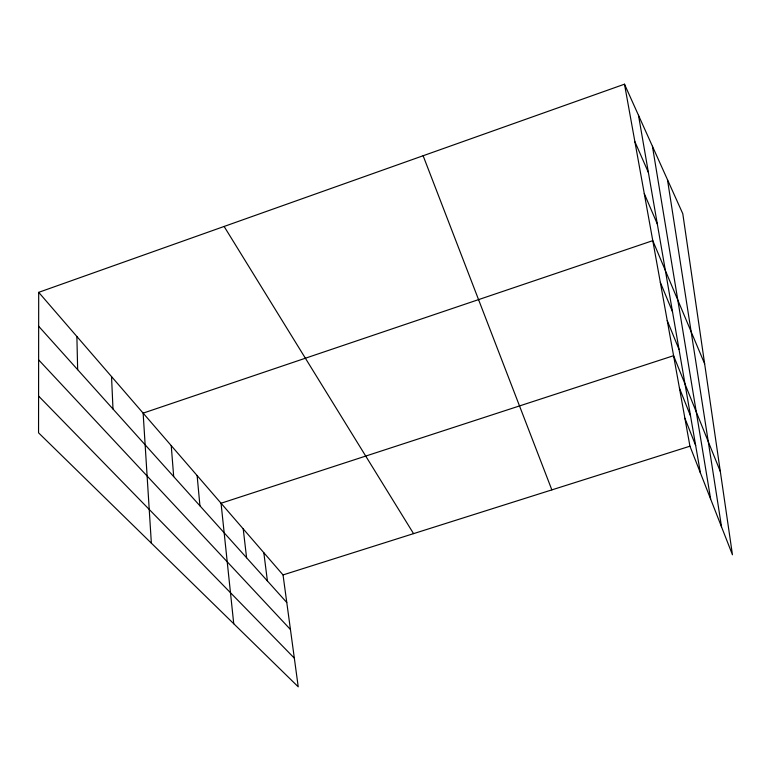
<?xml version="1.0" encoding="UTF-8"?>
<svg xmlns="http://www.w3.org/2000/svg" width="771" height="771" viewBox="0 0 771 771"><rect width="100%" height="100%" fill="white"/><g stroke="black" fill="none" stroke-linecap="round" stroke-linejoin="round"><path stroke-width="1.16" d="M38.695 292.344L38.55 432.82L298.223 686.807L283.034 574.925L38.695 292.344L624.491 84.193L682.788 213.702L732.45 554.783L689.949 446.197L624.491 84.193M283.034 574.925L689.949 446.197M38.589 396.063L294.329 658.145M38.627 359.855L290.436 629.493M38.656 326.249L286.773 602.508M224.12 226.452L413.555 533.628M634.89 141.7L648.392 172.482M644.277 193.598L657.306 223.966M704.646 363.787L652.786 240.658L143.136 413.131L151.357 543.16M660.313 282.321L672.495 311.715M667.223 320.534L679.02 349.398M720.326 471.534L673.584 355.701L221.055 503.241L233.738 623.749M679.453 388.17L690.546 415.964M684.899 418.248L695.664 445.513M423.125 155.742L551.853 489.884M638.494 115.303L700.405 472.912M652.42 146.239L710.65 499.078M667.464 179.662L721.54 526.901M263.827 552.72L267.402 580.939M243.222 528.887L246.585 557.761M197.125 475.582L199.94 505.824M171.239 445.638L173.687 476.594M111.535 376.585L112.99 409.006M76.878 336.503L77.659 369.675"/></g></svg>
